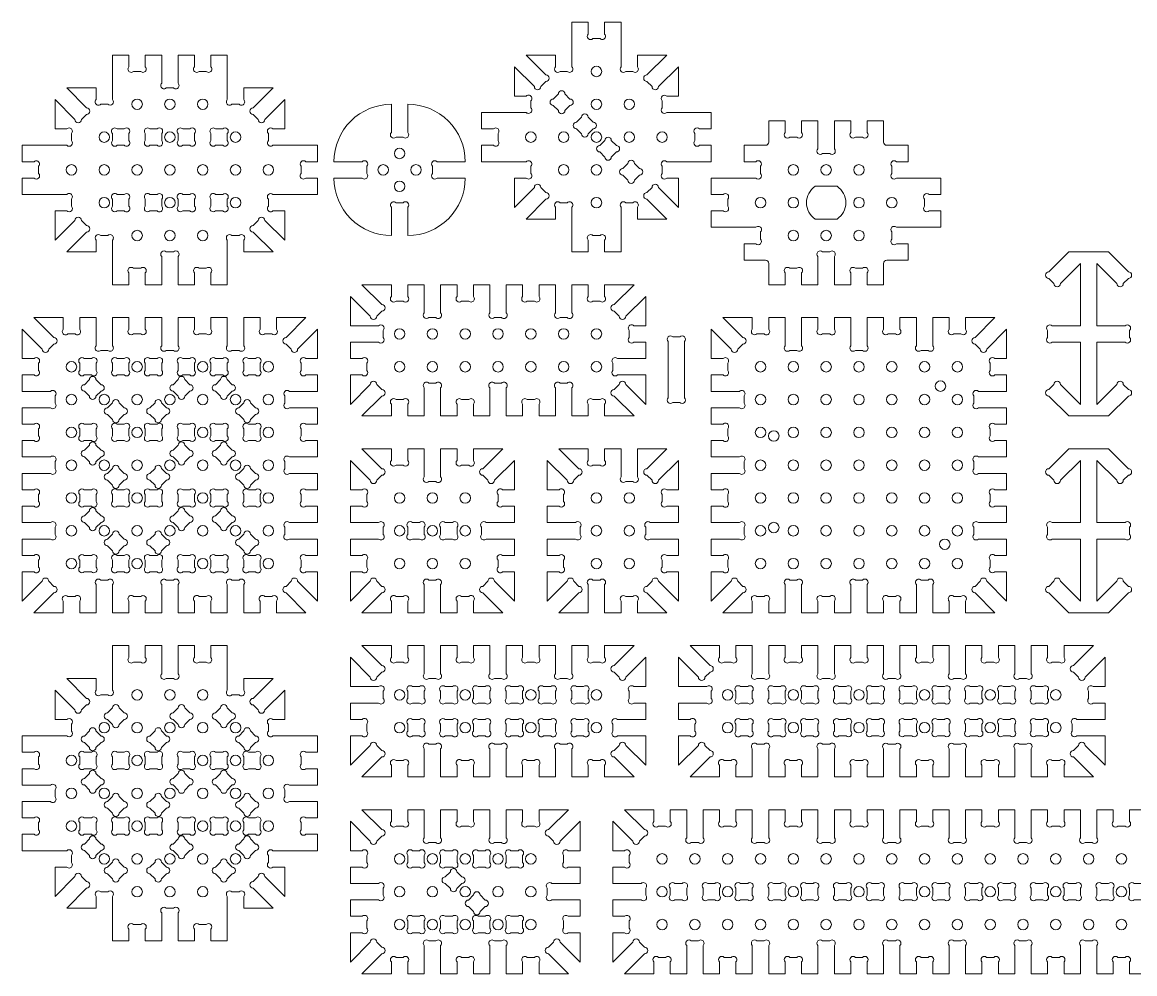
# Model space of a CAD drawing. Header units: millimetres. Extents: x 5 to 535, y -110 to 185.
# Drawn here: x 5 to 344.1, y -105 to 185 of the extents above; entities that cross this region are included whole.
import ezdxf

# ---------------------------------------------------------------- set-up
doc = ezdxf.new("R2010")
doc.units = ezdxf.units.MM
doc.layers.add('frezer', color=1, linetype='Continuous', lineweight=0, true_color=0xff0000)

# ---------------------------------------------------------------- blocks, each defined once
blk = doc.blocks.new('90angle')
at = {"layer": 'frezer', "flags": 128}
for points in [[(-2.5, -1.09, -1), (-3.91, -2.5), (-6.09, -2.5, -1), (-7.5, -1.09), (-7.5, 1.09, -1), (-6.09, 2.5), (-3.91, 2.5, -1), (-2.5, 1.09), (-2.5, -1.09)], [(7.5, -1.09, -1), (6.09, -2.5), (3.91, -2.5, -1), (2.5, -1.09), (2.5, 1.09, -1), (3.91, 2.5), (6.09, 2.5, -1), (7.5, 1.09), (7.5, -1.09)]]:
    blk.add_lwpolyline(points, format="xyb", dxfattribs=at)

msp = doc.modelspace()

# ---------------------------------------------------------------- linework, layer by layer
at = {"layer": 'frezer', "flags": 128}
for points in [[(187.5, 175), (187.5, 171.41, 1), (188.91, 170), (191.09, 170, 1), (192.5, 171.41), (192.5, 175), (197.5, 175), (201.46, 175), (195.39, 168.93, 1), (195.39, 166.93), (196.93, 165.39, 1), (198.93, 165.39), (205, 171.46), (205, 167.5), (205, 162.5), (201.41, 162.5, 1), (200, 161.09), (200, 158.91, 1), (201.41, 157.5), (201.4, 157.5), (205, 157.5), (215, 157.5), (215, 152.5), (211.41, 152.5, 1), (210, 151.09), (210, 148.91, 1), (211.41, 147.5), (211.4, 147.5), (215, 147.5), (215, 142.5), (205, 142.5), (201.4, 142.5), (201.41, 142.5, 1), (200, 141.09), (200, 138.91, 1), (201.41, 137.5), (205, 137.5), (205, 132.5), (205, 128.54), (198.93, 134.61, 1), (196.93, 134.61), (195.39, 133.07, 1), (195.39, 131.07), (201.46, 125), (197.5, 125), (192.5, 125), (192.5, 128.59, 1), (191.09, 130), (188.91, 130, 1), (187.5, 128.59), (187.5, 125), (187.5, 115), (182.5, 115), (182.5, 118.6), (182.5, 118.59, 1), (181.09, 120), (178.91, 120, 1), (177.5, 118.59), (177.5, 115), (172.5, 115), (172.5, 125), (172.5, 128.59, 1), (171.09, 130), (168.91, 130, 1), (167.5, 128.59), (167.5, 125), (162.5, 125), (158.54, 125), (164.61, 131.07, 1), (164.61, 133.07), (163.07, 134.61, 1), (161.07, 134.61), (155, 128.54), (155, 132.5), (155, 137.5), (158.59, 137.5, 1), (160, 138.91), (160, 141.09, 1), (158.59, 142.5), (158.6, 142.5), (155, 142.5), (145, 142.5), (145, 147.5), (148.59, 147.5, 1), (150, 148.91), (150, 151.09, 1), (148.59, 152.5), (148.6, 152.5), (145, 152.5), (145, 157.5), (155, 157.5), (158.6, 157.5), (158.59, 157.5, 1), (160, 158.91), (160, 161.09, 1), (158.59, 162.5), (155, 162.5), (155, 167.5), (155, 171.46), (161.07, 165.39, 1), (163.07, 165.39), (164.61, 166.93, 1), (164.61, 168.93), (158.54, 175), (162.5, 175), (167.5, 175), (167.5, 171.41, 1), (168.91, 170), (171.09, 170, 1), (172.5, 171.41), (172.5, 175), (172.5, 185), (177.5, 185), (177.5, 181.4), (177.5, 181.41, 1), (178.91, 180), (181.09, 180, 1), (182.5, 181.41), (182.5, 185), (187.5, 185), (187.5, 175)], [(52.5, 175), (57.5, 175), (57.5, 171.4), (57.5, 171.41, 1), (58.91, 170), (61.09, 170, 1), (62.5, 171.41), (62.5, 175), (67.5, 175), (67.5, 165), (67.5, 161.41, 1), (68.91, 160), (71.09, 160, 1), (72.5, 161.41), (72.5, 165), (77.5, 165), (81.46, 165), (75.39, 158.93, 1), (75.39, 156.93), (76.93, 155.39, 1), (78.93, 155.39), (85, 161.46), (85, 157.5), (85, 152.5), (81.41, 152.5, 1), (80, 151.09), (80, 148.91, 1), (81.41, 147.5), (81.4, 147.5), (85, 147.5), (95, 147.5), (95, 142.5), (91.41, 142.5, 1), (90, 141.09), (90, 138.91, 1), (91.41, 137.5), (91.4, 137.5), (95, 137.5), (95, 132.5), (85, 132.5), (81.4, 132.5), (81.41, 132.5, 1), (80, 131.09), (80, 128.91, 1), (81.41, 127.5), (85, 127.5), (85, 122.5), (85, 118.54), (78.93, 124.61, 1), (76.93, 124.61), (75.39, 123.07, 1), (75.39, 121.07), (81.46, 115), (77.5, 115), (72.5, 115), (72.5, 118.59, 1), (71.09, 120), (68.91, 120, 1), (67.5, 118.59), (67.5, 115), (67.5, 105), (62.5, 105), (62.5, 108.6), (62.5, 108.59, 1), (61.09, 110), (58.91, 110, 1), (57.5, 108.59), (57.5, 105), (52.5, 105), (52.5, 113.59, 1), (51.09, 115), (48.91, 115, 1), (47.5, 113.59), (47.5, 105), (42.5, 105), (42.5, 108.6), (42.5, 108.59, 1), (41.09, 110), (38.91, 110, 1), (37.5, 108.59), (37.5, 105), (32.5, 105), (32.5, 115), (32.5, 118.59, 1), (31.09, 120), (28.91, 120, 1), (27.5, 118.59), (27.5, 115), (22.5, 115), (18.54, 115), (24.61, 121.07, 1), (24.61, 123.07), (23.07, 124.61, 1), (21.07, 124.61), (15, 118.54), (15, 122.5), (15, 127.5), (18.59, 127.5, 1), (20, 128.91), (20, 131.09, 1), (18.59, 132.5), (18.6, 132.5), (15, 132.5), (5, 132.5), (5, 137.5), (8.59, 137.5, 1), (10, 138.91), (10, 141.09, 1), (8.59, 142.5), (8.6, 142.5), (5, 142.5), (5, 147.5), (15, 147.5), (18.6, 147.5), (18.59, 147.5, 1), (20, 148.91), (20, 151.09, 1), (18.59, 152.5), (15, 152.5), (15, 157.5), (15, 161.46), (21.07, 155.39, 1), (23.07, 155.39), (24.61, 156.93, 1), (24.61, 158.93), (18.54, 165), (22.5, 165), (27.5, 165), (27.5, 161.41, 1), (28.91, 160), (31.09, 160, 1), (32.5, 161.41), (32.5, 165), (32.5, 175), (37.5, 175), (37.5, 171.4), (37.5, 171.41, 1), (38.91, 170), (41.09, 170, 1), (42.5, 171.41), (42.5, 175), (47.5, 175), (47.5, 166.41, 1), (48.91, 165), (51.09, 165, 1), (52.5, 166.41), (52.5, 175)], [(122.5, 160), (122.5, 151.41, -1), (121.09, 150), (118.91, 150, -1), (117.5, 151.41), (117.5, 160, 0.414214), (100, 142.5), (108.59, 142.5, -1), (110, 141.09), (110, 138.91, -1), (108.59, 137.5), (100, 137.5, 0.414214), (117.5, 120), (117.5, 128.59, -1), (118.91, 130), (121.09, 130, -1), (122.5, 128.59), (122.5, 120, 0.414214), (140, 137.5), (131.41, 137.5, -1), (130, 138.91), (130, 141.09, -1), (131.41, 142.5), (140, 142.5, 0.414214), (122.5, 160)], [(253.32, 125), (246.68, 125, -0.536675), (246.68, 135), (253.32, 135, -0.536675), (253.32, 125)], [(332.5, 68.54), (332.5, 87.5), (341.09, 87.5, 1), (342.5, 88.91), (342.5, 91.09, 1), (341.09, 92.5), (332.5, 92.5), (332.5, 111.46), (338.57, 105.39, 1), (340.57, 105.39), (342.11, 106.93, 1), (342.11, 108.93), (336.04, 115), (323.96, 115), (317.89, 108.93, 1), (317.89, 106.93), (319.43, 105.39, 1), (321.43, 105.39), (327.5, 111.46), (327.5, 92.5), (318.91, 92.5, 1), (317.5, 91.09), (317.5, 88.91, 1), (318.91, 87.5), (327.5, 87.5), (327.5, 68.54), (321.43, 74.61, 1), (319.43, 74.61), (317.89, 73.07, 1), (317.89, 71.07), (323.96, 65), (336.04, 65), (342.11, 71.07, 1), (342.11, 73.07), (340.57, 74.61, 1), (338.57, 74.61), (332.5, 68.54)], [(147.5, 96.41, 1), (148.91, 95), (151.09, 95, 1), (152.5, 96.41), (152.5, 105), (157.5, 105), (157.5, 101.4), (157.5, 101.41, 1), (158.91, 100), (161.09, 100, 1), (162.5, 101.41), (162.5, 105), (167.5, 105), (167.5, 96.41, 1), (168.91, 95), (171.09, 95, 1), (172.5, 96.41), (172.5, 105), (177.5, 105), (177.5, 101.4), (177.5, 101.41, 1), (178.91, 100), (181.09, 100, 1), (182.5, 101.41), (182.5, 105), (187.5, 105), (191.46, 105), (185.39, 98.93, 1), (185.39, 96.93), (186.93, 95.39, 1), (188.93, 95.39), (195, 101.46), (195, 97.5), (195, 92.5), (191.41, 92.5, 1), (190, 91.09), (190, 88.91, 1), (191.41, 87.5), (191.4, 87.5), (195, 87.5), (195, 82.5), (186.41, 82.5, 1), (185, 81.09), (185, 78.91, 1), (186.41, 77.5), (195, 77.5), (195, 72.5), (195, 68.54), (188.93, 74.61, 1), (186.93, 74.61), (185.39, 73.07, 1), (185.39, 71.07), (191.46, 65), (187.5, 65), (182.5, 65), (182.5, 68.59, 1), (181.09, 70), (178.91, 70, 1), (177.5, 68.59), (177.5, 68.6), (177.5, 65), (172.5, 65), (172.5, 73.59, 1), (171.09, 75), (168.91, 75, 1), (167.5, 73.59), (167.5, 65), (162.5, 65), (162.5, 68.6), (162.5, 68.59, 1), (161.09, 70), (158.91, 70, 1), (157.5, 68.59), (157.5, 65), (152.5, 65), (152.5, 73.59, 1), (151.09, 75), (148.91, 75, 1), (147.5, 73.59), (147.5, 65), (142.5, 65), (142.5, 68.6), (142.5, 68.59, 1), (141.09, 70), (138.91, 70, 1), (137.5, 68.59), (137.5, 65), (132.5, 65), (132.5, 73.59, 1), (131.09, 75), (128.91, 75, 1), (127.5, 73.59), (127.5, 65), (122.5, 65), (122.5, 68.6), (122.5, 68.59, 1), (121.09, 70), (118.91, 70, 1), (117.5, 68.59), (117.5, 65), (112.5, 65), (108.54, 65), (114.61, 71.07, 1), (114.61, 73.07), (113.07, 74.61, 1), (111.07, 74.61), (105, 68.54), (105, 72.5), (105, 77.5), (108.59, 77.5, 1), (110, 78.91), (110, 81.09, 1), (108.59, 82.5), (108.6, 82.5), (105, 82.5), (105, 87.5), (113.59, 87.5, 1), (115, 88.91), (115, 91.09, 1), (113.59, 92.5), (105, 92.5), (105, 97.5), (105, 101.46), (111.07, 95.39, 1), (113.07, 95.39), (114.61, 96.93, 1), (114.61, 98.93), (108.54, 105), (112.5, 105), (117.5, 105), (117.5, 101.41, 1), (118.91, 100), (121.09, 100, 1), (122.5, 101.41), (122.5, 101.4), (122.5, 105), (127.5, 105), (127.5, 96.41, 1), (128.91, 95), (131.09, 95, 1), (132.5, 96.41), (132.5, 105), (137.5, 105), (137.5, 101.4), (137.5, 101.41, 1), (138.91, 100), (141.09, 100, 1), (142.5, 101.41), (142.5, 105), (147.5, 105), (147.5, 96.41)], [(67.5, 95), (67.5, 86.41, 1), (68.91, 85), (71.09, 85, 1), (72.5, 86.41), (72.5, 95), (77.5, 95), (77.5, 91.4), (77.5, 91.41, 1), (78.91, 90), (81.09, 90, 1), (82.5, 91.41), (82.5, 95), (87.5, 95), (91.46, 95), (85.39, 88.93, 1), (85.39, 86.93), (86.93, 85.39, 1), (88.93, 85.39), (95, 91.46), (95, 87.5), (95, 82.5), (91.41, 82.5, 1), (90, 81.09), (90, 78.91, 1), (91.41, 77.5), (91.4, 77.5), (95, 77.5), (95, 72.5), (86.41, 72.5, 1), (85, 71.09), (85, 68.91, 1), (86.41, 67.5), (95, 67.5), (95, 62.5), (91.41, 62.5, 1), (90, 61.09), (90, 58.91, 1), (91.41, 57.5), (91.4, 57.5), (95, 57.5), (95, 52.5), (86.41, 52.5, 1), (85, 51.09), (85, 48.91, 1), (86.41, 47.5), (95, 47.5), (95, 42.5), (91.41, 42.5, 1), (90, 41.09), (90, 38.91, 1), (91.41, 37.5), (91.4, 37.5), (95, 37.5), (95, 32.5), (86.41, 32.5, 1), (85, 31.09), (85, 28.91, 1), (86.41, 27.5), (95, 27.5), (95, 22.5), (91.4, 22.5), (91.41, 22.5, 1), (90, 21.09), (90, 18.91, 1), (91.41, 17.5), (95, 17.5), (95, 12.5), (95, 8.54), (88.93, 14.61, 1), (86.93, 14.61), (85.39, 13.07, 1), (85.39, 11.07), (91.46, 5), (87.5, 5), (82.5, 5), (82.5, 8.59, 1), (81.09, 10), (78.91, 10, 1), (77.5, 8.59), (77.5, 8.6), (77.5, 5), (72.5, 5), (72.5, 13.59, 1), (71.09, 15), (68.91, 15, 1), (67.5, 13.59), (67.5, 5), (62.5, 5), (62.5, 8.59, 1), (61.09, 10), (58.91, 10, 1), (57.5, 8.59), (57.5, 8.6), (57.5, 5), (52.5, 5), (52.5, 13.59, 1), (51.09, 15), (48.91, 15, 1), (47.5, 13.59), (47.5, 5), (42.5, 5), (42.5, 8.59, 1), (41.09, 10), (38.91, 10, 1), (37.5, 8.59), (37.5, 8.6), (37.5, 5), (32.5, 5), (32.5, 13.59, 1), (31.09, 15), (28.91, 15, 1), (27.5, 13.59), (27.5, 5), (22.5, 5), (22.5, 8.6), (22.5, 8.59, 1), (21.09, 10), (18.91, 10, 1), (17.5, 8.59), (17.5, 5), (12.5, 5), (8.54, 5), (14.61, 11.07, 1), (14.61, 13.07), (13.07, 14.61, 1), (11.07, 14.61), (5, 8.54), (5, 12.5), (5, 17.5), (8.59, 17.5, 1), (10, 18.91), (10, 21.09, 1), (8.59, 22.5), (8.6, 22.5), (5, 22.5), (5, 27.5), (13.59, 27.5, 1), (15, 28.91), (15, 31.09, 1), (13.59, 32.5), (5, 32.5), (5, 37.5), (8.6, 37.5), (8.59, 37.5, 1), (10, 38.91), (10, 41.09, 1), (8.59, 42.5), (5, 42.5), (5, 47.5), (13.59, 47.5, 1), (15, 48.91), (15, 51.09, 1), (13.59, 52.5), (5, 52.5), (5, 57.5), (8.6, 57.5), (8.59, 57.5, 1), (10, 58.91), (10, 61.09, 1), (8.59, 62.5), (5, 62.5), (5, 67.5), (13.59, 67.5, 1), (15, 68.91), (15, 71.09, 1), (13.59, 72.5), (5, 72.5), (5, 77.5), (8.6, 77.5), (8.59, 77.5, 1), (10, 78.91), (10, 81.09, 1), (8.59, 82.5), (5, 82.5), (5, 87.5), (5, 91.46), (11.07, 85.39, 1), (13.07, 85.39), (14.61, 86.93, 1), (14.61, 88.93), (8.54, 95), (12.5, 95), (17.5, 95), (17.5, 91.41, 1), (18.91, 90), (21.09, 90, 1), (22.5, 91.41), (22.5, 91.4), (22.5, 95), (27.5, 95), (27.5, 86.41, 1), (28.91, 85), (31.09, 85, 1), (32.5, 86.41), (32.5, 95), (37.5, 95), (37.5, 91.4), (37.5, 91.41, 1), (38.91, 90), (41.09, 90, 1), (42.5, 91.41), (42.5, 95), (47.5, 95), (47.5, 86.41, 1), (48.91, 85), (51.09, 85, 1), (52.5, 86.41), (52.5, 95), (57.5, 95), (57.5, 91.4), (57.5, 91.41, 1), (58.91, 90), (61.09, 90, 1), (62.5, 91.41), (62.5, 95), (67.5, 95)], [(277.5, 95), (277.5, 86.41, 1), (278.91, 85), (281.09, 85, 1), (282.5, 86.41), (282.5, 95), (287.5, 95), (287.5, 91.4), (287.5, 91.41, 1), (288.91, 90), (291.09, 90, 1), (292.5, 91.41), (292.5, 95), (297.5, 95), (301.46, 95), (295.39, 88.93, 1), (295.39, 86.93), (296.93, 85.39, 1), (298.93, 85.39), (305, 91.46), (305, 87.5), (305, 82.5), (301.41, 82.5, 1), (300, 81.09), (300, 78.91, 1), (301.41, 77.5), (301.4, 77.5), (305, 77.5), (305, 72.5), (296.41, 72.5, 1), (295, 71.09), (295, 68.91, 1), (296.41, 67.5), (305, 67.5), (305, 62.5), (301.41, 62.5, 1), (300, 61.09), (300, 58.91, 1), (301.41, 57.5), (301.4, 57.5), (305, 57.5), (305, 52.5), (296.41, 52.5, 1), (295, 51.09), (295, 48.91, 1), (296.41, 47.5), (305, 47.5), (305, 42.5), (301.41, 42.5, 1), (300, 41.09), (300, 38.91, 1), (301.41, 37.5), (301.4, 37.5), (305, 37.5), (305, 32.5), (296.41, 32.5, 1), (295, 31.09), (295, 28.91, 1), (296.41, 27.5), (305, 27.5), (305, 22.5), (301.4, 22.5), (301.41, 22.5, 1), (300, 21.09), (300, 18.91, 1), (301.41, 17.5), (305, 17.5), (305, 12.5), (305, 8.54), (298.93, 14.61, 1), (296.93, 14.61), (295.39, 13.07, 1), (295.39, 11.07), (301.46, 5), (297.5, 5), (292.5, 5), (292.5, 8.59, 1), (291.09, 10), (288.91, 10, 1), (287.5, 8.59), (287.5, 8.6), (287.5, 5), (282.5, 5), (282.5, 13.59, 1), (281.09, 15), (278.91, 15, 1), (277.5, 13.59), (277.5, 5), (272.5, 5), (272.5, 8.59, 1), (271.09, 10), (268.91, 10, 1), (267.5, 8.59), (267.5, 8.6), (267.5, 5), (262.5, 5), (262.5, 13.59, 1), (261.09, 15), (258.91, 15, 1), (257.5, 13.59), (257.5, 5), (252.5, 5), (252.5, 8.59, 1), (251.09, 10), (248.91, 10, 1), (247.5, 8.59), (247.5, 8.6), (247.5, 5), (242.5, 5), (242.5, 13.59, 1), (241.09, 15), (238.91, 15, 1), (237.5, 13.59), (237.5, 5), (232.5, 5), (232.5, 8.6), (232.5, 8.59, 1), (231.09, 10), (228.91, 10, 1), (227.5, 8.59), (227.5, 5), (222.5, 5), (218.54, 5), (224.61, 11.07, 1), (224.61, 13.07), (223.07, 14.61, 1), (221.07, 14.61), (215, 8.54), (215, 12.5), (215, 17.5), (218.59, 17.5, 1), (220, 18.91), (220, 21.09, 1), (218.59, 22.5), (218.6, 22.5), (215, 22.5), (215, 27.5), (223.59, 27.5, 1), (225, 28.91), (225, 31.09, 1), (223.59, 32.5), (215, 32.5), (215, 37.5), (218.6, 37.5), (218.59, 37.5, 1), (220, 38.91), (220, 41.09, 1), (218.59, 42.5), (215, 42.5), (215, 47.5), (223.59, 47.5, 1), (225, 48.91), (225, 51.09, 1), (223.59, 52.5), (215, 52.5), (215, 57.5), (218.6, 57.5), (218.59, 57.5, 1), (220, 58.91), (220, 61.09, 1), (218.59, 62.5), (215, 62.5), (215, 67.5), (223.59, 67.5, 1), (225, 68.91), (225, 71.09, 1), (223.59, 72.5), (215, 72.5), (215, 77.5), (218.6, 77.5), (218.59, 77.5, 1), (220, 78.91), (220, 81.09, 1), (218.59, 82.5), (215, 82.5), (215, 87.5), (215, 91.46), (221.07, 85.39, 1), (223.07, 85.39), (224.61, 86.93, 1), (224.61, 88.93), (218.54, 95), (222.5, 95), (227.5, 95), (227.5, 91.41, 1), (228.91, 90), (231.09, 90, 1), (232.5, 91.41), (232.5, 91.4), (232.5, 95), (237.5, 95), (237.5, 86.41, 1), (238.91, 85), (241.09, 85, 1), (242.5, 86.41), (242.5, 95), (247.5, 95), (247.5, 91.4), (247.5, 91.41, 1), (248.91, 90), (251.09, 90, 1), (252.5, 91.41), (252.5, 95), (257.5, 95), (257.5, 86.41, 1), (258.91, 85), (261.09, 85, 1), (262.5, 86.41), (262.5, 95), (267.5, 95), (267.5, 91.4), (267.5, 91.41, 1), (268.91, 90), (271.09, 90, 1), (272.5, 91.41), (272.5, 95), (277.5, 95)], [(201.83, 87.68), (201.83, 79.09), (201.83, 70.51, 1), (203.25, 69.09), (205.42, 69.09, 1), (206.83, 70.51), (206.83, 79.09), (206.83, 87.68, 1), (205.42, 89.09), (203.25, 89.09, 1), (201.83, 87.68)], [(114.61, 46.93, 1), (114.61, 48.93), (108.54, 55), (112.5, 55), (117.5, 55), (117.5, 51.41, 1), (118.91, 50), (121.09, 50, 1), (122.5, 51.41), (122.5, 51.4), (122.5, 55), (127.5, 55), (127.5, 46.41, 1), (128.91, 45), (131.09, 45, 1), (132.5, 46.41), (132.5, 55), (137.5, 55), (137.5, 51.4), (137.5, 51.41, 1), (138.91, 50), (141.09, 50, 1), (142.5, 51.41), (142.5, 55), (147.5, 55), (151.46, 55), (145.39, 48.93, 1), (145.39, 46.93), (146.93, 45.39, 1), (148.93, 45.39), (155, 51.46), (155, 47.5), (155, 42.5), (151.41, 42.5, 1), (150, 41.09), (150, 38.91, 1), (151.41, 37.5), (151.4, 37.5), (155, 37.5), (155, 32.5), (146.41, 32.5, 1), (145, 31.09), (145, 28.91, 1), (146.41, 27.5), (155, 27.5), (155, 22.5), (151.4, 22.5), (151.41, 22.5, 1), (150, 21.09), (150, 18.91, 1), (151.41, 17.5), (155, 17.5), (155, 12.5), (155, 8.54), (148.93, 14.61, 1), (146.93, 14.61), (145.39, 13.07, 1), (145.39, 11.07), (151.46, 5), (147.5, 5), (142.5, 5), (142.5, 8.59, 1), (141.09, 10), (138.91, 10, 1), (137.5, 8.59), (137.5, 8.6), (137.5, 5), (132.5, 5), (132.5, 13.59, 1), (131.09, 15), (128.91, 15, 1), (127.5, 13.59), (127.5, 5), (122.5, 5), (122.5, 8.6), (122.5, 8.59, 1), (121.09, 10), (118.91, 10, 1), (117.5, 8.59), (117.5, 5), (112.5, 5), (108.54, 5), (114.61, 11.07, 1), (114.61, 13.07), (113.07, 14.61, 1), (111.07, 14.61), (105, 8.54), (105, 12.5), (105, 17.5), (108.59, 17.5, 1), (110, 18.91), (110, 21.09, 1), (108.59, 22.5), (108.6, 22.5), (105, 22.5), (105, 27.5), (113.59, 27.5, 1), (115, 28.91), (115, 31.09, 1), (113.59, 32.5), (105, 32.5), (105, 37.5), (108.6, 37.5), (108.59, 37.5, 1), (110, 38.91), (110, 41.09, 1), (108.59, 42.5), (105, 42.5), (105, 47.5), (105, 51.46), (111.07, 45.39, 1), (113.07, 45.39), (114.61, 46.93)], [(177.5, 51.41), (177.5, 55), (172.5, 55), (168.54, 55), (174.61, 48.93, -1), (174.61, 46.93), (173.07, 45.39, -1), (171.07, 45.39), (165, 51.46), (165, 47.5), (165, 42.5), (168.59, 42.5, -1), (170, 41.09), (170, 38.91, -1), (168.59, 37.5), (168.6, 37.5), (165, 37.5), (165, 32.5), (173.59, 32.5, -1), (175, 31.09), (175, 28.91, -1), (173.59, 27.5), (165, 27.5), (165, 22.5), (168.6, 22.5), (168.59, 22.5, -1), (170, 21.09), (170, 18.91, -1), (168.59, 17.5), (165, 17.5), (165, 12.5), (165, 8.54), (171.07, 14.61, -1), (173.07, 14.61), (174.61, 13.07, -1), (174.61, 11.07), (168.54, 5), (172.5, 5), (177.5, 5), (177.5, 13.59, -1), (178.91, 15), (181.09, 15, -1), (182.5, 13.59), (182.5, 5), (187.5, 5), (187.5, 8.6), (187.5, 8.59, -1), (188.91, 10), (191.09, 10, -1), (192.5, 8.59), (192.5, 5), (197.5, 5), (201.46, 5), (195.39, 11.07, -1), (195.39, 13.07), (196.93, 14.61, -1), (198.93, 14.61), (205, 8.54), (205, 12.5), (205, 17.5), (201.41, 17.5, -1), (200, 18.91), (200, 21.09, -1), (201.41, 22.5), (201.4, 22.5), (205, 22.5), (205, 27.5), (196.41, 27.5, -1), (195, 28.91), (195, 31.09, -1), (196.41, 32.5), (205, 32.5), (205, 37.5), (201.4, 37.5), (201.41, 37.5, -1), (200, 38.91), (200, 41.09, -1), (201.41, 42.5), (205, 42.5), (205, 47.5), (205, 51.46), (198.93, 45.39, -1), (196.93, 45.39), (195.39, 46.93, -1), (195.39, 48.93), (201.46, 55), (197.5, 55), (192.5, 55), (192.5, 46.41, -1), (191.09, 45), (188.91, 45, -1), (187.5, 46.41), (187.5, 55), (182.5, 55), (182.5, 51.4), (182.5, 51.41, -1), (181.09, 50), (178.91, 50, -1), (177.5, 51.41)], [(341.09, 27.5, 1), (342.5, 28.91), (342.5, 31.09, 1), (341.09, 32.5), (332.5, 32.5), (332.5, 51.46), (338.57, 45.39, 1), (340.57, 45.39), (342.11, 46.93, 1), (342.11, 48.93), (336.04, 55), (323.96, 55), (317.89, 48.93, 1), (317.89, 46.93), (319.43, 45.39, 1), (321.43, 45.39), (327.5, 51.46), (327.5, 32.5), (318.91, 32.5, 1), (317.5, 31.09), (317.5, 28.91, 1), (318.91, 27.5), (327.5, 27.5), (327.5, 8.54), (321.43, 14.61, 1), (319.43, 14.61), (317.89, 13.07, 1), (317.89, 11.07), (323.96, 5), (336.04, 5), (342.11, 11.07, 1), (342.11, 13.07), (340.57, 14.61, 1), (338.57, 14.61), (332.5, 8.54), (332.5, 27.5), (341.09, 27.5)], [(85, -32.5), (81.4, -32.5), (81.41, -32.5, -1), (80, -31.09), (80, -28.91, -1), (81.41, -27.5), (85, -27.5), (85, -22.5), (85, -18.54), (78.93, -24.61, -1), (76.93, -24.61), (75.39, -23.07, -1), (75.39, -21.07), (81.46, -15), (77.5, -15), (72.5, -15), (72.5, -18.59, -1), (71.09, -20), (68.91, -20, -1), (67.5, -18.59), (67.5, -15), (67.5, -5), (62.5, -5), (62.5, -8.59, -1), (61.09, -10), (58.91, -10, -1), (57.5, -8.59), (57.5, -8.6), (57.5, -5), (52.5, -5), (52.5, -13.59, -1), (51.09, -15), (48.91, -15, -1), (47.5, -13.59), (47.5, -5), (42.5, -5), (42.5, -8.59, -1), (41.09, -10), (38.91, -10, -1), (37.5, -8.59), (37.5, -8.6), (37.5, -5), (32.5, -5), (32.5, -15), (32.5, -18.59, -1), (31.09, -20), (28.91, -20, -1), (27.5, -18.59), (27.5, -15), (22.5, -15), (18.54, -15), (24.61, -21.07, -1), (24.61, -23.07), (23.07, -24.61, -1), (21.07, -24.61), (15, -18.54), (15, -22.5), (15, -27.5), (18.59, -27.5, -1), (20, -28.91), (20, -31.09, -1), (18.59, -32.5), (18.6, -32.5), (15, -32.5), (5, -32.5), (5, -37.5), (8.59, -37.5, -1), (10, -38.91), (10, -41.09, -1), (8.59, -42.5), (8.6, -42.5), (5, -42.5), (5, -47.5), (13.59, -47.5, -1), (15, -48.91), (15, -51.09, -1), (13.59, -52.5), (5, -52.5), (5, -57.5), (8.59, -57.5, -1), (10, -58.91), (10, -61.09, -1), (8.59, -62.5), (8.6, -62.5), (5, -62.5), (5, -67.5), (15, -67.5), (18.6, -67.5), (18.59, -67.5, -1), (20, -68.91), (20, -71.09, -1), (18.59, -72.5), (15, -72.5), (15, -77.5), (15, -81.46), (21.07, -75.39, -1), (23.07, -75.39), (24.61, -76.93, -1), (24.61, -78.93), (18.54, -85), (22.5, -85), (27.5, -85), (27.5, -81.41, -1), (28.91, -80), (31.09, -80, -1), (32.5, -81.41), (32.5, -85), (32.5, -95), (37.5, -95), (37.5, -91.4), (37.5, -91.41, -1), (38.91, -90), (41.09, -90, -1), (42.5, -91.41), (42.5, -95), (47.5, -95), (47.5, -86.41, -1), (48.91, -85), (51.09, -85, -1), (52.5, -86.41), (52.5, -95), (57.5, -95), (57.5, -91.4), (57.5, -91.41, -1), (58.91, -90), (61.09, -90, -1), (62.5, -91.41), (62.5, -95), (67.5, -95), (67.5, -85), (67.5, -81.41, -1), (68.91, -80), (71.09, -80, -1), (72.5, -81.41), (72.5, -85), (77.5, -85), (81.46, -85), (75.39, -78.93, -1), (75.39, -76.93), (76.93, -75.39, -1), (78.93, -75.39), (85, -81.46), (85, -77.5), (85, -72.5), (81.41, -72.5, -1), (80, -71.09), (80, -68.91, -1), (81.41, -67.5), (81.4, -67.5), (85, -67.5), (95, -67.5), (95, -62.5), (91.4, -62.5), (91.41, -62.5, -1), (90, -61.09), (90, -58.91, -1), (91.41, -57.5), (95, -57.5), (95, -52.5), (86.41, -52.5, -1), (85, -51.09), (85, -48.91, -1), (86.41, -47.5), (95, -47.5), (95, -42.5), (91.4, -42.5), (91.41, -42.5, -1), (90, -41.09), (90, -38.91, -1), (91.41, -37.5), (95, -37.5), (95, -32.5), (85, -32.5)], [(177.5, -5), (177.5, -8.6), (177.5, -8.59, 1), (178.91, -10), (181.09, -10, 1), (182.5, -8.59), (182.5, -5), (187.5, -5), (191.46, -5), (185.39, -11.07, 1), (185.39, -13.07), (186.93, -14.61, 1), (188.93, -14.61), (195, -8.54), (195, -12.5), (195, -17.5), (191.41, -17.5, 1), (190, -18.91), (190, -21.09, 1), (191.41, -22.5), (191.4, -22.5), (195, -22.5), (195, -27.5), (186.41, -27.5, 1), (185, -28.91), (185, -31.09, 1), (186.41, -32.5), (195, -32.5), (195, -37.5), (195, -41.46), (188.93, -35.39, 1), (186.93, -35.39), (185.39, -36.93, 1), (185.39, -38.93), (191.46, -45), (187.5, -45), (182.5, -45), (182.5, -41.41, 1), (181.09, -40), (178.91, -40, 1), (177.5, -41.41), (177.5, -41.4), (177.5, -45), (172.5, -45), (172.5, -36.41, 1), (171.09, -35), (168.91, -35, 1), (167.5, -36.41), (167.5, -45), (162.5, -45), (162.5, -41.4), (162.5, -41.41, 1), (161.09, -40), (158.91, -40, 1), (157.5, -41.41), (157.5, -45), (152.5, -45), (152.5, -36.41, 1), (151.09, -35), (148.91, -35, 1), (147.5, -36.41), (147.5, -45), (142.5, -45), (142.5, -41.4), (142.5, -41.41, 1), (141.09, -40), (138.91, -40, 1), (137.5, -41.41), (137.5, -45), (132.5, -45), (132.5, -36.41, 1), (131.09, -35), (128.91, -35, 1), (127.5, -36.41), (127.5, -45), (122.5, -45), (122.5, -41.4), (122.5, -41.41, 1), (121.09, -40), (118.91, -40, 1), (117.5, -41.41), (117.5, -45), (112.5, -45), (108.54, -45), (114.61, -38.93, 1), (114.61, -36.93), (113.07, -35.39, 1), (111.07, -35.39), (105, -41.46), (105, -37.5), (105, -32.5), (108.59, -32.5, 1), (110, -31.09), (110, -28.91, 1), (108.59, -27.5), (108.6, -27.5), (105, -27.5), (105, -22.5), (113.59, -22.5, 1), (115, -21.09), (115, -18.91, 1), (113.59, -17.5), (105, -17.5), (105, -12.5), (105, -8.54), (111.07, -14.61, 1), (113.07, -14.61), (114.61, -13.07, 1), (114.61, -11.07), (108.54, -5), (112.5, -5), (117.5, -5), (117.5, -8.59, 1), (118.91, -10), (121.09, -10, 1), (122.5, -8.59), (122.5, -8.6), (122.5, -5), (127.5, -5), (127.5, -13.59, 1), (128.91, -15), (131.09, -15, 1), (132.5, -13.59), (132.5, -5), (137.5, -5), (137.5, -8.6), (137.5, -8.59, 1), (138.91, -10), (141.09, -10, 1), (142.5, -8.59), (142.5, -5), (147.5, -5), (147.5, -13.59, 1), (148.91, -15), (151.09, -15, 1), (152.5, -13.59), (152.5, -5), (157.5, -5), (157.5, -8.6), (157.5, -8.59, 1), (158.91, -10), (161.09, -10, 1), (162.5, -8.59), (162.5, -5), (167.5, -5), (167.5, -13.59, 1), (168.91, -15), (171.09, -15, 1), (172.5, -13.59), (172.5, -5), (177.5, -5)], [(208.54, -5), (212.5, -5), (217.5, -5), (217.5, -8.59, 1), (218.91, -10), (221.09, -10, 1), (222.5, -8.59), (222.5, -8.6), (222.5, -5), (227.5, -5), (227.5, -13.59, 1), (228.91, -15), (231.09, -15, 1), (232.5, -13.59), (232.5, -5), (237.5, -5), (237.5, -8.6), (237.5, -8.59, 1), (238.91, -10), (241.09, -10, 1), (242.5, -8.59), (242.5, -5), (247.5, -5), (247.5, -13.59, 1), (248.91, -15), (251.09, -15, 1), (252.5, -13.59), (252.5, -5), (257.5, -5), (257.5, -8.6), (257.5, -8.59, 1), (258.91, -10), (261.09, -10, 1), (262.5, -8.59), (262.5, -5), (267.5, -5), (267.5, -13.59, 1), (268.91, -15), (271.09, -15, 1), (272.5, -13.59), (272.5, -5), (277.5, -5), (277.5, -8.6), (277.5, -8.59, 1), (278.91, -10), (281.09, -10, 1), (282.5, -8.59), (282.5, -5), (287.5, -5), (287.5, -13.59, 1), (288.91, -15), (291.09, -15, 1), (292.5, -13.59), (292.5, -5), (297.5, -5), (297.5, -8.6), (297.5, -8.59, 1), (298.91, -10), (301.09, -10, 1), (302.5, -8.59), (302.5, -5), (307.5, -5), (307.5, -13.59, 1), (308.91, -15), (311.09, -15, 1), (312.5, -13.59), (312.5, -5), (317.5, -5), (317.5, -8.6), (317.5, -8.59, 1), (318.91, -10), (321.09, -10, 1), (322.5, -8.59), (322.5, -5), (327.5, -5), (331.46, -5), (325.39, -11.07, 1), (325.39, -13.07), (326.93, -14.61, 1), (328.93, -14.61), (335, -8.54), (335, -12.5), (335, -17.5), (331.41, -17.5, 1), (330, -18.91), (330, -21.09, 1), (331.41, -22.5), (331.4, -22.5), (335, -22.5), (335, -27.5), (326.41, -27.5, 1), (325, -28.91), (325, -31.09, 1), (326.41, -32.5), (335, -32.5), (335, -37.5), (335, -41.46), (328.93, -35.39, 1), (326.93, -35.39), (325.39, -36.93, 1), (325.39, -38.93), (331.46, -45), (327.5, -45), (322.5, -45), (322.5, -41.41, 1), (321.09, -40), (318.91, -40, 1), (317.5, -41.41), (317.5, -41.4), (317.5, -45), (312.5, -45), (312.5, -36.41, 1), (311.09, -35), (308.91, -35, 1), (307.5, -36.41), (307.5, -45), (302.5, -45), (302.5, -41.4), (302.5, -41.41, 1), (301.09, -40), (298.91, -40, 1), (297.5, -41.41), (297.5, -45), (292.5, -45), (292.5, -36.41, 1), (291.09, -35), (288.91, -35, 1), (287.5, -36.41), (287.5, -45), (282.5, -45), (282.5, -41.4), (282.5, -41.41, 1), (281.09, -40), (278.91, -40, 1), (277.5, -41.41), (277.5, -45), (272.5, -45), (272.5, -36.41, 1), (271.09, -35), (268.91, -35, 1), (267.5, -36.41), (267.5, -45), (262.5, -45), (262.5, -41.4), (262.5, -41.41, 1), (261.09, -40), (258.91, -40, 1), (257.5, -41.41), (257.5, -45), (252.5, -45), (252.5, -36.41, 1), (251.09, -35), (248.91, -35, 1), (247.5, -36.41), (247.5, -45), (242.5, -45), (242.5, -41.4), (242.5, -41.41, 1), (241.09, -40), (238.91, -40, 1), (237.5, -41.41), (237.5, -45), (232.5, -45), (232.5, -36.41, 1), (231.09, -35), (228.91, -35, 1), (227.5, -36.41), (227.5, -45), (222.5, -45), (222.5, -41.4), (222.5, -41.41, 1), (221.09, -40), (218.91, -40, 1), (217.5, -41.41), (217.5, -45), (212.5, -45), (208.54, -45), (214.61, -38.93, 1), (214.61, -36.93), (213.07, -35.39, 1), (211.07, -35.39), (205, -41.46), (205, -37.5), (205, -32.5), (208.59, -32.5, 1), (210, -31.09), (210, -28.91, 1), (208.59, -27.5), (208.6, -27.5), (205, -27.5), (205, -22.5), (213.59, -22.5, 1), (215, -21.09), (215, -18.91, 1), (213.59, -17.5), (205, -17.5), (205, -12.5), (205, -8.54), (211.07, -14.61, 1), (213.07, -14.61), (214.61, -13.07, 1), (214.61, -11.07), (208.54, -5)], [(108.54, -55), (112.5, -55), (117.5, -55), (117.5, -58.59, 1), (118.91, -60), (121.09, -60, 1), (122.5, -58.59), (122.5, -58.6), (122.5, -55), (127.5, -55), (127.5, -63.59, 1), (128.91, -65), (131.09, -65, 1), (132.5, -63.59), (132.5, -55), (137.5, -55), (137.5, -58.6), (137.5, -58.59, 1), (138.91, -60), (141.09, -60, 1), (142.5, -58.59), (142.5, -55), (147.5, -55), (147.5, -63.59, 1), (148.91, -65), (151.09, -65, 1), (152.5, -63.59), (152.5, -55), (157.5, -55), (157.5, -58.6), (157.5, -58.59, 1), (158.91, -60), (161.09, -60, 1), (162.5, -58.59), (162.5, -55), (167.5, -55), (171.46, -55), (165.39, -61.07, 1), (165.39, -63.07), (166.93, -64.61, 1), (168.93, -64.61), (175, -58.54), (175, -62.5), (175, -67.5), (171.41, -67.5, 1), (170, -68.91), (170, -71.09, 1), (171.41, -72.5), (171.4, -72.5), (175, -72.5), (175, -77.5), (166.41, -77.5, 1), (165, -78.91), (165, -81.09, 1), (166.41, -82.5), (175, -82.5), (175, -87.5), (171.4, -87.5), (171.41, -87.5, 1), (170, -88.91), (170, -91.09, 1), (171.41, -92.5), (175, -92.5), (175, -97.5), (175, -101.46), (168.93, -95.39, 1), (166.93, -95.39), (165.39, -96.93, 1), (165.39, -98.93), (171.46, -105), (167.5, -105), (162.5, -105), (162.5, -101.41, 1), (161.09, -100), (158.91, -100, 1), (157.5, -101.41), (157.5, -101.4), (157.5, -105), (152.5, -105), (152.5, -96.41, 1), (151.09, -95), (148.91, -95, 1), (147.5, -96.41), (147.5, -105), (142.5, -105), (142.5, -101.4), (142.5, -101.41, 1), (141.09, -100), (138.91, -100, 1), (137.5, -101.41), (137.5, -105), (132.5, -105), (132.5, -96.41, 1), (131.09, -95), (128.91, -95, 1), (127.5, -96.41), (127.5, -105), (122.5, -105), (122.5, -101.4), (122.5, -101.41, 1), (121.09, -100), (118.91, -100, 1), (117.5, -101.41), (117.5, -105), (112.5, -105), (108.54, -105), (114.61, -98.93, 1), (114.61, -96.93), (113.07, -95.39, 1), (111.07, -95.39), (105, -101.46), (105, -97.5), (105, -92.5), (108.59, -92.5, 1), (110, -91.09), (110, -88.91, 1), (108.59, -87.5), (108.6, -87.5), (105, -87.5), (105, -82.5), (113.59, -82.5, 1), (115, -81.09), (115, -78.91, 1), (113.59, -77.5), (105, -77.5), (105, -72.5), (108.6, -72.5), (108.59, -72.5, 1), (110, -71.09), (110, -68.91, 1), (108.59, -67.5), (105, -67.5), (105, -62.5), (105, -58.54), (111.07, -64.61, 1), (113.07, -64.61), (114.61, -63.07, 1), (114.61, -61.07), (108.54, -55)], [(347.5, -55), (342.5, -55), (342.5, -58.59, -1), (341.09, -60), (338.91, -60, -1), (337.5, -58.59), (337.5, -58.6), (337.5, -55), (332.5, -55), (332.5, -63.59, -1), (331.09, -65), (328.91, -65, -1), (327.5, -63.59), (327.5, -55), (322.5, -55), (322.5, -58.59, -1), (321.09, -60), (318.91, -60, -1), (317.5, -58.59), (317.5, -58.6), (317.5, -55), (312.5, -55), (312.5, -63.59, -1), (311.09, -65), (308.91, -65, -1), (307.5, -63.59), (307.5, -55), (302.5, -55), (302.5, -58.59, -1), (301.09, -60), (298.91, -60, -1), (297.5, -58.59), (297.5, -58.6), (297.5, -55), (292.5, -55), (292.5, -63.59, -1), (291.09, -65), (288.91, -65, -1), (287.5, -63.59), (287.5, -55), (282.5, -55), (282.5, -58.59, -1), (281.09, -60), (278.91, -60, -1), (277.5, -58.59), (277.5, -58.6), (277.5, -55), (272.5, -55), (272.5, -63.59, -1), (271.09, -65), (268.91, -65, -1), (267.5, -63.59), (267.5, -55), (262.5, -55), (262.5, -58.6), (262.5, -58.59, -1), (261.09, -60), (258.91, -60, -1), (257.5, -58.59), (257.5, -55), (252.5, -55), (252.5, -63.59, -1), (251.09, -65), (248.91, -65, -1), (247.5, -63.59), (247.5, -55), (242.5, -55), (242.5, -58.6), (242.5, -58.59, -1), (241.09, -60), (238.91, -60, -1), (237.5, -58.59), (237.5, -55), (232.5, -55), (232.5, -63.59, -1), (231.09, -65), (228.91, -65, -1), (227.5, -63.59), (227.5, -55), (222.5, -55), (222.5, -58.6), (222.5, -58.59, -1), (221.09, -60), (218.91, -60, -1), (217.5, -58.59), (217.5, -55), (212.5, -55), (212.5, -63.59, -1), (211.09, -65), (208.91, -65, -1), (207.5, -63.59), (207.5, -55), (202.5, -55), (202.5, -58.6), (202.5, -58.59, -1), (201.09, -60), (198.91, -60, -1), (197.5, -58.59), (197.5, -55), (192.5, -55), (188.54, -55), (194.61, -61.07)], [(194.61, -61.07, -1), (194.61, -63.07), (193.07, -64.61, -1), (191.07, -64.61), (185, -58.54), (185, -62.5), (185, -67.5), (188.59, -67.5, -1), (190, -68.91), (190, -71.09, -1), (188.59, -72.5), (188.6, -72.5), (185, -72.5), (185, -77.5), (193.59, -77.5, -1), (195, -78.91), (195, -81.09, -1), (193.59, -82.5), (185, -82.5), (185, -87.5), (188.6, -87.5), (188.59, -87.5, -1), (190, -88.91), (190, -91.09, -1), (188.59, -92.5), (185, -92.5), (185, -97.5), (185, -101.46), (191.07, -95.39, -1), (193.07, -95.39), (194.61, -96.93, -1), (194.61, -98.93), (188.54, -105), (192.5, -105), (197.5, -105), (197.5, -101.41, -1), (198.91, -100), (201.09, -100, -1), (202.5, -101.41), (202.5, -101.4), (202.5, -105), (207.5, -105), (207.5, -96.41, -1), (208.91, -95), (211.09, -95, -1), (212.5, -96.41), (212.5, -105), (217.5, -105), (217.5, -101.41, -1), (218.91, -100), (221.09, -100, -1), (222.5, -101.41), (222.5, -101.4), (222.5, -105), (227.5, -105), (227.5, -96.41, -1), (228.91, -95), (231.09, -95, -1), (232.5, -96.41), (232.5, -105), (237.5, -105), (237.5, -101.41, -1), (238.91, -100), (241.09, -100, -1), (242.5, -101.41), (242.5, -101.4), (242.5, -105), (247.5, -105), (247.5, -96.41, -1), (248.91, -95), (251.09, -95, -1), (252.5, -96.41), (252.5, -105), (257.5, -105), (257.5, -101.41, -1), (258.91, -100), (261.09, -100, -1), (262.5, -101.41), (262.5, -101.4), (262.5, -105), (267.5, -105), (267.5, -96.41, -1), (268.91, -95), (271.09, -95, -1), (272.5, -96.41), (272.5, -105), (277.5, -105), (277.5, -101.4), (277.5, -101.41, -1), (278.91, -100), (281.09, -100, -1), (282.5, -101.41), (282.5, -105), (287.5, -105), (287.5, -96.41, -1), (288.91, -95), (291.09, -95, -1), (292.5, -96.41), (292.5, -105), (297.5, -105), (297.5, -101.4), (297.5, -101.41, -1), (298.91, -100), (301.09, -100, -1), (302.5, -101.41), (302.5, -105), (307.5, -105), (307.5, -96.41, -1), (308.91, -95), (311.09, -95, -1), (312.5, -96.41), (312.5, -105), (317.5, -105), (317.5, -101.4), (317.5, -101.41, -1), (318.91, -100), (321.09, -100, -1), (322.5, -101.41), (322.5, -105), (327.5, -105), (327.5, -96.41, -1), (328.91, -95), (331.09, -95, -1), (332.5, -96.41), (332.5, -105), (337.5, -105), (337.5, -101.4), (337.5, -101.41, -1), (338.91, -100), (341.09, -100, -1), (342.5, -101.41), (342.5, -105), (347.5, -105)]]:
    msp.add_lwpolyline(points, format="xyb", dxfattribs=at)
at = {"layer": 'frezer', "lineweight": 0, "flags": 128}
msp.add_lwpolyline([(228.59, 137.5), (225, 137.5), (215, 137.5), (215, 132.5), (218.6, 132.5), (218.59, 132.5, -1), (220, 131.09), (220, 128.91, -1), (218.59, 127.5), (215, 127.5), (215, 122.5), (225, 122.5), (228.59, 122.5), (228.59, 122.5, -1), (230, 121.09), (230, 118.91, -1), (228.59, 117.5), (225, 117.5), (225, 112.5), (231.5, 112.5, -0.414214), (232.5, 111.5), (232.5, 105), (237.5, 105), (237.5, 108.59, -1), (238.91, 110), (241.09, 110, -1), (242.5, 108.59), (242.5, 108.6), (242.5, 105), (247.5, 105), (247.5, 113.59, -1), (248.91, 115), (251.09, 115, -1), (252.5, 113.59), (252.5, 105), (257.5, 105), (257.5, 108.6), (257.5, 108.59, -1), (258.91, 110), (261.09, 110, -1), (262.5, 108.59), (262.5, 105), (267.5, 105), (267.5, 111.5, -0.414214), (268.5, 112.5), (275, 112.5), (275, 117.5), (271.41, 117.5, -1), (270, 118.91), (270, 121.09, -1), (271.41, 122.5), (271.41, 122.5), (275, 122.5), (285, 122.5), (285, 127.5), (281.4, 127.5), (281.41, 127.5, -1), (280, 128.91), (280, 131.09, -1), (281.41, 132.5), (285, 132.5), (285, 137.5), (285, 137.5), (275, 137.5), (271.41, 137.5, -1), (270, 138.91), (270, 141.09, -1), (271.41, 142.5), (275, 142.5), (275, 147.5), (268.5, 147.5, -0.414214), (267.5, 148.5), (267.5, 155), (262.5, 155), (262.5, 151.41, -1), (261.09, 150), (258.91, 150, -1), (257.5, 151.41), (257.5, 151.4), (257.5, 155), (252.5, 155), (252.5, 146.41, -1), (251.09, 145), (248.91, 145, -1), (247.5, 146.41), (247.5, 155), (242.5, 155), (242.5, 151.4), (242.5, 151.41, -1), (241.09, 150), (238.91, 150, -1), (237.5, 151.41), (237.5, 155), (232.5, 155), (232.5, 148.5, -0.414214), (231.5, 147.5), (225, 147.5), (225, 142.5), (228.59, 142.5, -1), (230, 141.09), (230, 138.91, -1), (228.59, 137.5)], format="xyb", dxfattribs=at)
at = {"layer": 'frezer'}
for centre in [(180, 170), (40, 160), (50, 160), (60, 160), (180, 160), (190, 160), (30, 150), (50, 150), (70, 150), (160, 150), (170, 150), (180, 150), (190, 150), (200, 150), (120, 145), (20, 140), (30, 140), (40, 140), (50, 140), (60, 140), (70, 140), (80, 140), (115, 140), (125, 140), (170, 140), (180, 140), (240, 140), (250, 140), (260, 140), (120, 135), (30, 130), (50, 130), (70, 130), (180, 130), (230, 130), (240, 130), (260, 130), (270, 130), (40, 120), (50, 120), (60, 120), (240, 120), (250, 120), (260, 120), (120, 90), (130, 90), (140, 90), (150, 90), (160, 90), (170, 90), (180, 90), (20, 80), (40, 80), (60, 80), (80, 80), (120, 80), (130, 80), (140, 80), (150, 80), (160, 80), (170, 80), (180, 80), (230, 80), (240, 80), (250, 80), (260, 80), (270, 80), (280, 80), (290, 80), (284.85, 74.1), (20, 70), (30, 70), (40, 70), (50, 70), (60, 70), (70, 70), (80, 70), (230, 70), (240, 70), (250, 70), (260, 70), (270, 70), (280, 70), (290, 70), (20, 60), (40, 60), (60, 60), (80, 60), (230, 60), (240, 60), (250, 60), (260, 60), (270, 60), (280, 60), (290, 60), (234.05, 58.9), (20, 50), (30, 50), (40, 50), (50, 50), (60, 50), (70, 50), (80, 50), (230, 50), (240, 50), (250, 50), (260, 50), (270, 50), (280, 50), (290, 50), (20, 40), (40, 40), (60, 40), (80, 40), (120, 40), (130, 40), (140, 40), (180, 40), (190, 40), (230, 40), (240, 40), (250, 40), (260, 40), (270, 40), (280, 40), (290, 40), (20, 30), (30, 30), (40, 30), (50, 30), (60, 30), (70, 30), (80, 30), (120, 30), (130, 30), (140, 30), (180, 30), (190, 30), (230, 30), (234.05, 31), (240, 30), (250, 30), (260, 30), (270, 30), (280, 30), (290, 30), (286.15, 25.9), (20, 20), (40, 20), (60, 20), (80, 20), (120, 20), (130, 20), (140, 20), (180, 20), (190, 20), (230, 20), (240, 20), (250, 20), (260, 20), (270, 20), (280, 20), (290, 20), (40, -20), (50, -20), (60, -20), (120, -20), (140, -20), (160, -20), (180, -20), (220, -20), (240, -20), (260, -20), (280, -20), (300, -20), (320, -20), (30, -30), (40, -30), (50, -30), (60, -30), (70, -30), (120, -30), (140, -30), (160, -30), (180, -30), (220, -30), (240, -30), (260, -30), (280, -30), (300, -30), (320, -30), (20, -40), (40, -40), (60, -40), (70, -40), (80, -40), (20, -50), (30, -50), (40, -50), (50, -50), (60, -50), (70, -50), (80, -50), (20, -60), (40, -60), (60, -60), (70, -60), (80, -60), (30, -70), (40, -70), (50, -70), (60, -70), (70, -70), (120, -70), (130, -70), (140, -70), (150, -70), (160, -70), (200, -70), (210, -70), (220, -70), (230, -70), (240, -70), (250, -70), (260, -70), (270, -70), (280, -70), (290, -70), (300, -70), (310, -70), (320, -70), (330, -70), (340, -70), (40, -80), (50, -80), (60, -80), (120, -80), (130, -80), (140, -80), (150, -80), (160, -80), (200, -80), (220, -80), (240, -80), (260, -80), (280, -80), (300, -80), (320, -80), (340, -80), (120, -90), (130, -90), (140, -90), (150, -90), (160, -90), (200, -90), (210, -90), (220, -90), (230, -90), (240, -90), (250, -90), (260, -90), (270, -90), (280, -90), (290, -90), (300, -90), (310, -90), (320, -90), (330, -90), (340, -90)]:
    msp.add_circle(centre, 1.6, dxfattribs=at)

# ---------------------------------------------------------------- block references
for p, rotation in [((172.93, 157.07), 315), ((187.07, 142.93), 315), ((30, 70), 315), ((70, 70), 315), ((30, 50), 315), ((70, 50), 315), ((30, 30), 315), ((70, 30), 315), ((70, -30), 135), ((30, -50), 135), ((70, -50), 135), ((30, -70), 135), ((140, -80), 135)]:
    msp.add_blockref('90angle', p, dxfattribs=dict(at, rotation=rotation))
for p in [(40, 150), (60, 150), (40, 130), (60, 130), (30, 80), (50, 80), (70, 80), (30, 60), (50, 60), (70, 60), (30, 40), (50, 40), (70, 40), (30, 20), (50, 20), (70, 20), (130, -20), (150, -20), (170, -20), (230, -20), (250, -20), (270, -20), (290, -20), (310, -20), (130, -30), (150, -30), (170, -30), (230, -30), (250, -30), (270, -30), (290, -30), (310, -30), (30, -40), (50, -40), (30, -60), (50, -60), (210, -80), (230, -80), (250, -80), (270, -80), (290, -80), (310, -80), (330, -80), (350, -80)]:
    msp.add_blockref('90angle', p, dxfattribs=at)
at = {"layer": 'frezer', "yscale": -1}
for p, rotation in [((50, 70), 45.00000000000001), ((50, 50), 45.00000000000001), ((50, 30), 45.00000000000001), ((130, 30), 180), ((30, -30), 45.00000000000001), ((50, -30), 45.00000000000001), ((70, -40), 180), ((50, -50), 225), ((70, -60), 180), ((50, -70), 45.00000000000001), ((70, -70), 45.00000000000001), ((130, -70), 180), ((150, -70), 180), ((130, -90), 180), ((150, -90), 180)]:
    msp.add_blockref('90angle', p, dxfattribs=dict(at, rotation=rotation))

doc.saveas('drawing.dxf')
